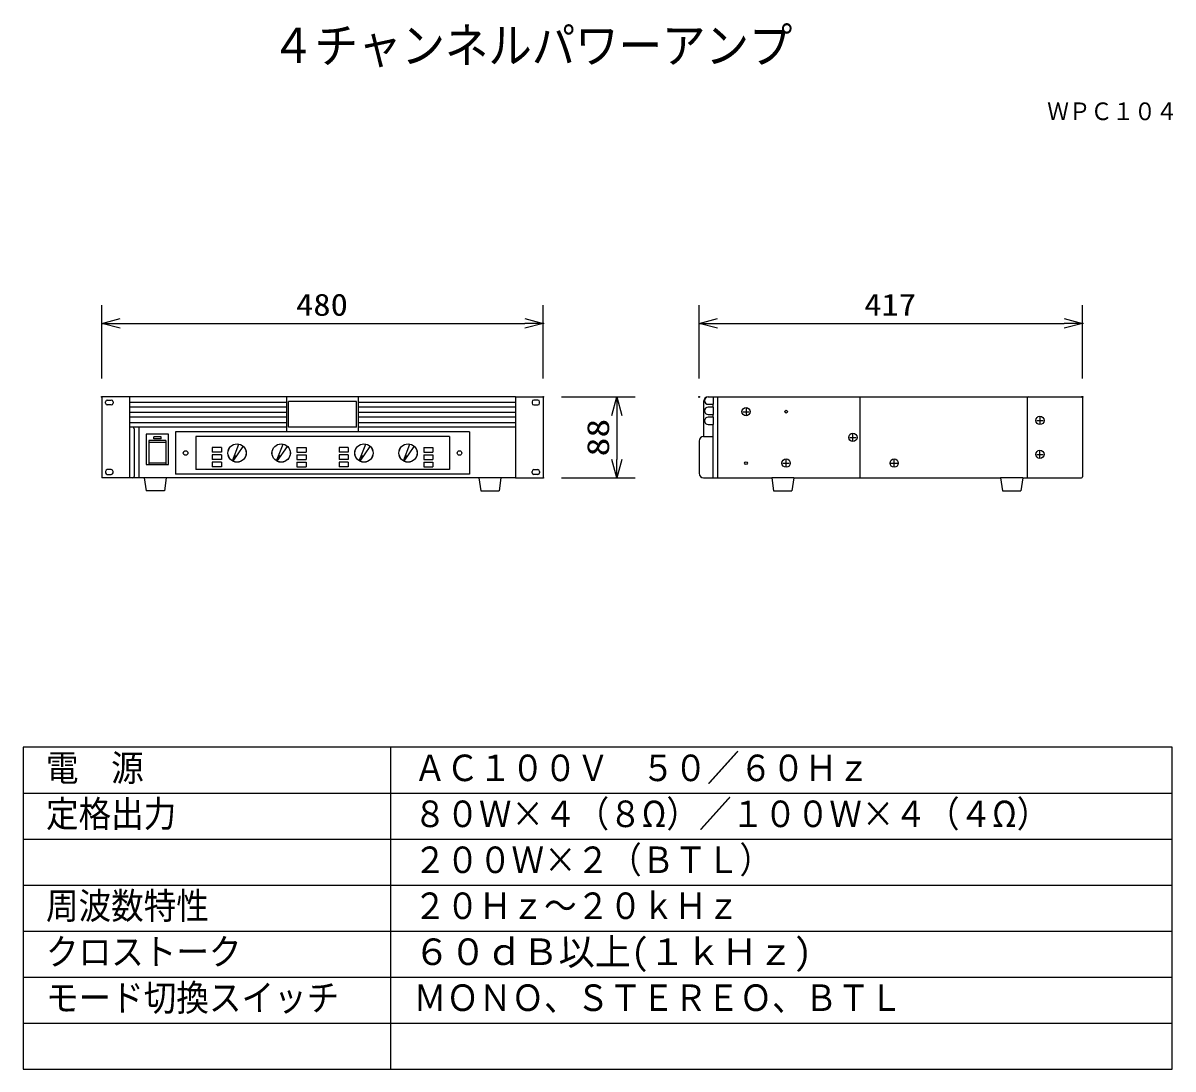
# Model space of a CAD drawing. Units: millimetres, scale not verified. Extents: x -63 to 63, y -57 to 57.
import ezdxf
from ezdxf.enums import TextEntityAlignment as Align

# ---------------------------------------------------------------- set-up
doc = ezdxf.new("R2010")
doc.units = ezdxf.units.MM
doc.header["$LTSCALE"] = 0.190236
doc.header["$PDMODE"] = 32
doc.header["$PDSIZE"] = 0.0951
for name, color, linetype in [('0-0_GAIKEI', 1, 'Continuous'), ('0-1_TOUROKU', 3, 'Continuous'), ('0-2_MOJI1', 2, 'Continuous'), ('0-3_WAKU', 1, 'Continuous')]:
    doc.layers.add(name, color=color, linetype=linetype)
doc.styles.add('ＭＳ ゴシック', font='')
doc.styles.get('ＭＳ ゴシック').set_extended_font_data('MS Gothic')

# ---------------------------------------------------------------- blocks, each defined once
blk = doc.blocks.new('_OPEN30')
at = {"layer": '0-2_MOJI1', "color": 7}
blk.add_line((0, 0), (-1, 0), dxfattribs=at)
blk.add_lwpolyline([(-1, 0.26795), (0, 0), (-1, -0.26795)], dxfattribs=at)

msp = doc.modelspace()

# ---------------------------------------------------------------- linework, layer by layer
at = {"layer": '0-0_GAIKEI', "color": 7}
for p, q in [((-50.9174, 16.6), (-53.9174, 16.6)), ((-53.9174, 16.6), (-53.9174, 7.8)), ((-50.9174, 16.6), (-50.9174, 7.8)), ((-8.9173, 16.6), (-50.9174, 16.6)), ((-8.9173, 16.6), (-5.9173, 16.6)), ((-8.9173, 16.6), (-8.9173, 7.8)), ((-5.9173, 16.6), (-5.9173, 7.8)), ((12.0336, 16.6), (52.6337, 16.6)), ((12.5836, 16.6), (12.5836, 15.8)), ((13.0336, 16.6), (13.0336, 7.8)), ((28.5337, 16.6), (28.5337, 7.8)), ((46.7337, 16.5), (46.7337, 7.9)), ((52.7337, 16.5), (52.7337, 7.9)), ((11.5336, 16.1), (11.5336, 12.4)), ((12.0336, 15.8), (12.5836, 15.8)), ((12.5836, 15.5), (12.0336, 15.5)), ((12.5336, 15.8), (12.5336, 15.5)), ((12.5836, 15.5), (12.5836, 14.7)), ((12.0336, 14.7), (12.5836, 14.7)), ((12.5836, 14.4), (12.0336, 14.4)), ((12.5336, 14.7), (12.5336, 14.4)), ((12.5836, 14.4), (12.5836, 13.6)), ((12.0336, 13.6), (12.5836, 13.6)), ((12.5336, 13.6), (12.5336, 7.8)), ((11.0336, 11.8), (11.0336, 8.3)), ((11.5336, 12.3), (11.5437, 12.3)), ((11.5437, 12.3), (12.5336, 12.3)), ((-50.9174, 7.8), (-53.9174, 7.8)), ((-49.3174, 7.8), (-49.1174, 6.4)), ((-46.9174, 7.8), (-47.1174, 6.4)), ((-12.9173, 7.8), (-46.9174, 7.8)), ((-12.9173, 7.8), (-12.7173, 6.4)), ((-10.5173, 7.8), (-12.9173, 7.8)), ((-10.5173, 7.8), (-10.7173, 6.4)), ((-8.9173, 7.8), (-10.5173, 7.8)), ((-8.9173, 7.8), (-5.9173, 7.8)), ((11.5336, 7.8), (18.9337, 7.8)), ((21.3337, 7.8), (18.9337, 7.8)), ((21.3337, 7.8), (21.1337, 6.4)), ((21.3337, 7.8), (43.8337, 7.8)), ((46.2337, 7.8), (43.8337, 7.8)), ((46.2337, 7.8), (46.0337, 6.4)), ((46.2337, 7.8), (52.6337, 7.8)), ((-47.1174, 6.4), (-49.1174, 6.4)), ((-12.7173, 6.4), (-10.7173, 6.4))]:
    msp.add_line(p, q, dxfattribs=at)
at = {"layer": '0-0_GAIKEI'}
for p, q in [((-33.8174, 12.8), (-33.8174, 16.6)), ((-26.0174, 12.8), (-26.0174, 16.6)), ((-53.5218, 15.9236), (-53.5218, 16.0669)), ((-53.3318, 16.2569), (-52.8949, 16.2569)), ((-52.8949, 15.7336), (-53.3318, 15.7336)), ((-52.7049, 16.0669), (-52.7049, 15.9236)), ((-33.8174, 16), (-50.9174, 16)), ((-33.8174, 15.5), (-50.9174, 15.5)), ((-33.6174, 13.3), (-33.6174, 16.1)), ((-26.2174, 16.1), (-33.6174, 16.1)), ((-26.2174, 13.3), (-26.2174, 16.1)), ((-8.9173, 16), (-26.0174, 16)), ((-8.9173, 15.5), (-26.0174, 15.5)), ((-7.1299, 16.0669), (-7.1299, 15.9236)), ((-6.503, 16.2569), (-6.9399, 16.2569)), ((-6.9399, 15.7336), (-6.503, 15.7336)), ((-6.313, 15.9236), (-6.313, 16.0669)), ((16.1405, 15.3478), (16.1405, 14.6478)), ((-33.8174, 14.9), (-50.9174, 14.9)), ((-33.8174, 14.4), (-50.9174, 14.4)), ((-33.8174, 13.8), (-50.9174, 13.8)), ((-8.9173, 14.9), (-26.0174, 14.9)), ((-8.9173, 14.4), (-26.0174, 14.4)), ((-8.9173, 13.8), (-26.0174, 13.8)), ((15.7905, 14.9978), (16.4905, 14.9978)), ((47.7621, 14.047), (48.4621, 14.047)), ((48.1121, 14.397), (48.1121, 13.697)), ((-33.8174, 13.3), (-50.9174, 13.3)), ((-50.4174, 13.15), (-50.4174, 7.95)), ((-49.9174, 13.3), (-49.9174, 7.8)), ((-46.6587, 12.5423), (-49.1057, 12.5423)), ((-49.1057, 12.5423), (-49.1057, 9.2467)), ((-46.6587, 9.2467), (-46.6587, 12.5423)), ((-45.9174, 12.8), (-45.9174, 8.2)), ((-13.9173, 12.8), (-45.9174, 12.8)), ((-26.2174, 13.3), (-33.6174, 13.3)), ((-8.9173, 13.3), (-26.0174, 13.3)), ((-13.9173, 12.8), (-13.9173, 8.2)), ((27.7669, 11.85), (27.7669, 12.55)), ((-46.95, 11.8617), (-48.8243, 11.8617)), ((-48.8243, 11.8617), (-48.8243, 9.2467)), ((-46.95, 11.6617), (-48.8243, 11.6617)), ((-48.2872, 12.0617), (-48.2872, 12.2617)), ((-47.4872, 12.0617), (-48.2872, 12.0617)), ((-46.95, 11.8617), (-46.95, 9.2467)), ((-43.7174, 12.3), (-43.7174, 8.7)), ((-16.1174, 12.3), (-43.7174, 12.3)), ((-39.72, 9.6471), (-39.0067, 11.4673)), ((-34.92, 9.6471), (-34.2067, 11.4673)), ((-25.92, 9.6471), (-25.2067, 11.4673)), ((-21.12, 9.6471), (-20.4067, 11.4673)), ((-16.1174, 12.3), (-16.1174, 8.7)), ((27.4169, 12.2), (28.1169, 12.2)), ((-41.9174, 11.1), (-41.9174, 10.6)), ((-40.9174, 11.1), (-41.9174, 11.1)), ((-40.9174, 10.6), (-41.9174, 10.6)), ((-41.9174, 10.3), (-41.9174, 9.8)), ((-40.9174, 10.3), (-41.9174, 10.3)), ((-40.9174, 11.1), (-40.9174, 10.6)), ((-40.9174, 10.3), (-40.9174, 9.8)), ((-39.6392, 9.6044), (-38.5366, 11.2188)), ((-39.5217, 9.9267), (-39.3083, 10.1442)), ((-34.8392, 9.6044), (-33.7366, 11.2188)), ((-34.7217, 9.9267), (-34.5083, 10.1442)), ((-32.7174, 11.1), (-31.7174, 11.1)), ((-32.7174, 11.1), (-32.7174, 10.6)), ((-32.7174, 10.6), (-31.7174, 10.6)), ((-32.7174, 10.3), (-31.7174, 10.3)), ((-32.7174, 10.3), (-32.7174, 9.8)), ((-31.7174, 11.1), (-31.7174, 10.6)), ((-31.7174, 10.3), (-31.7174, 9.8)), ((-27.1174, 11.1), (-28.1174, 11.1)), ((-28.1174, 11.1), (-28.1174, 10.6)), ((-27.1174, 10.6), (-28.1174, 10.6)), ((-27.1174, 10.3), (-28.1174, 10.3)), ((-28.1174, 10.3), (-28.1174, 9.8)), ((-27.1174, 11.1), (-27.1174, 10.6)), ((-27.1174, 10.3), (-27.1174, 9.8)), ((-25.8392, 9.6044), (-24.7366, 11.2188)), ((-25.7217, 9.9267), (-25.5083, 10.1442)), ((-21.0392, 9.6044), (-19.9366, 11.2188)), ((-20.9217, 9.9267), (-20.8515, 10.2421)), ((-20.9217, 9.9267), (-20.7083, 10.1442)), ((-20.8515, 10.2421), (-20.7083, 10.1442)), ((-18.9174, 11.1), (-17.9174, 11.1)), ((-18.9174, 11.1), (-18.9174, 10.6)), ((-18.9174, 10.6), (-17.9174, 10.6)), ((-18.9174, 10.3), (-17.9174, 10.3)), ((-18.9174, 10.3), (-18.9174, 9.8)), ((-17.9174, 11.1), (-17.9174, 10.6)), ((-17.9174, 10.3), (-17.9174, 9.8)), ((47.7621, 10.3531), (48.4621, 10.3531)), ((48.1121, 10.0031), (48.1121, 10.7031)), ((-49.1057, 9.2467), (-46.6587, 9.2467)), ((-48.8243, 9.4467), (-46.95, 9.4467)), ((-40.9174, 9.8), (-41.9174, 9.8)), ((-41.9174, 9.5), (-41.9174, 9)), ((-40.9174, 9.5), (-41.9174, 9.5)), ((-40.9174, 9), (-41.9174, 9)), ((-40.9174, 9.5), (-40.9174, 9)), ((-32.7174, 9.8), (-31.7174, 9.8)), ((-32.7174, 9.5), (-31.7174, 9.5)), ((-32.7174, 9.5), (-32.7174, 9)), ((-32.7174, 9), (-31.7174, 9)), ((-31.7174, 9.5), (-31.7174, 9)), ((-27.1174, 9.8), (-28.1174, 9.8)), ((-27.1174, 9.5), (-28.1174, 9.5)), ((-28.1174, 9.5), (-28.1174, 9)), ((-27.1174, 9), (-28.1174, 9)), ((-27.1174, 9.5), (-27.1174, 9)), ((-18.9174, 9.8), (-17.9174, 9.8)), ((-18.9174, 9.5), (-17.9174, 9.5)), ((-18.9174, 9.5), (-18.9174, 9)), ((-18.9174, 9), (-17.9174, 9)), ((-17.9174, 9.5), (-17.9174, 9)), ((20.1499, 9.4023), (20.8499, 9.4023)), ((20.4999, 9.0523), (20.4999, 9.7523)), ((31.9065, 9.4023), (32.6065, 9.4023)), ((32.2565, 9.0523), (32.2565, 9.7523)), ((-53.5218, 8.505), (-53.5218, 8.3617)), ((-52.8949, 8.695), (-53.3318, 8.695)), ((-53.3318, 8.1717), (-52.8949, 8.1717)), ((-52.7049, 8.3617), (-52.7049, 8.505)), ((-13.9173, 8.2), (-45.9174, 8.2)), ((-16.1174, 8.7), (-43.7174, 8.7)), ((-7.1299, 8.3617), (-7.1299, 8.505)), ((-6.9399, 8.695), (-6.503, 8.695)), ((-6.503, 8.1717), (-6.9399, 8.1717)), ((-6.313, 8.505), (-6.313, 8.3617))]:
    msp.add_line(p, q, dxfattribs=at)
for points in [[(-47.4872, 12.0617), (-47.4872, 12.2617), (-48.2872, 12.2617)], [(-39.5217, 9.9267), (-39.4516, 10.2421), (-39.3083, 10.1442)], [(-34.7217, 9.9267), (-34.6516, 10.2421), (-34.5083, 10.1442)], [(-25.7217, 9.9267), (-25.6515, 10.2421), (-25.5083, 10.1442)]]:
    msp.add_lwpolyline(points, dxfattribs=at)
at = {"layer": '0-0_GAIKEI', "color": 7}
for points in [[(-46.9174, 7.8), (-49.3174, 7.8), (-50.9174, 7.8)], [(18.9337, 7.8), (19.1337, 6.4), (21.1337, 6.4)], [(43.8337, 7.8), (44.0337, 6.4), (46.0337, 6.4)]]:
    msp.add_lwpolyline(points, dxfattribs=at)
at = {"layer": '0-0_GAIKEI'}
for centre, radius in [((16.1405, 14.9978), 0.45), ((20.4999, 14.9978), 0.15), ((48.1121, 14.047), 0.45), ((27.7669, 12.2), 0.45), ((-39.2174, 10.5), 1), ((-39.2174, 10.5), 0.99), ((-34.4174, 10.5), 1), ((-34.4174, 10.5), 0.99), ((-25.4174, 10.5), 1), ((-25.4174, 10.5), 0.99), ((-20.6174, 10.5), 1), ((-20.6174, 10.5), 0.99), ((-44.8174, 10.5), 0.25), ((-15.0173, 10.5), 0.25), ((48.1121, 10.3531), 0.45), ((16.1405, 9.4023), 0.15), ((20.4999, 9.4023), 0.45), ((32.2565, 9.4023), 0.45)]:
    msp.add_circle(centre, radius, dxfattribs=at)
at = {"layer": '0-0_GAIKEI', "color": 7}
for centre, radius, start, end in [((12.0336, 16.1), 0.5, 90, 180), ((12.0336, 16.2), 0.4, 90, 270), ((46.8337, 16.5), 0.1, 90, 180), ((52.6337, 16.5), 0.1, 0, 90), ((12.0336, 15.1), 0.4, 90, 270), ((12.0336, 14), 0.4, 90, 270), ((11.5336, 11.8), 0.5, 90, 180), ((12.0336, 12.4), 0.5, 180, 191.53696), ((-50.5674, 7.95), 0.15, 270, 0), ((11.5336, 8.3), 0.5, 180, 270), ((46.8337, 7.9), 0.1, 180, 270), ((52.6337, 7.9), 0.1, 270, 0)]:
    msp.add_arc(centre, radius, start, end, dxfattribs=at)
at = {"layer": '0-0_GAIKEI'}
for centre, radius, start, end in [((-53.3318, 16.0669), 0.19, 90, 180), ((-53.3318, 15.9236), 0.19, 180, 270), ((-52.8949, 16.0669), 0.19, 0, 90), ((-52.8949, 15.9236), 0.19, 270, 0), ((-6.9399, 16.0669), 0.19, 90, 180), ((-6.9399, 15.9236), 0.19, 180, 270), ((-6.503, 16.0669), 0.19, 0, 90), ((-6.503, 15.9236), 0.19, 270, 0), ((-50.5674, 13.15), 0.15, 0, 90), ((-53.3318, 8.505), 0.19, 90, 180), ((-53.3318, 8.3617), 0.19, 180, 270), ((-52.8949, 8.505), 0.19, 0, 90), ((-52.8949, 8.3617), 0.19, 270, 0), ((-6.9399, 8.505), 0.19, 90, 180), ((-6.9399, 8.3617), 0.19, 180, 270), ((-6.503, 8.505), 0.19, 0, 90), ((-6.503, 8.3617), 0.19, 270, 0)]:
    msp.add_arc(centre, radius, start, end, dxfattribs=at)
at = {"layer": '0-1_TOUROKU'}
for p, q in [((-53.9174, 18.6), (-53.9174, 26.6)), ((-5.9173, 18.6), (-5.9173, 26.6)), ((11.0336, 18.6), (11.0336, 26.6)), ((52.7337, 18.6), (52.7337, 26.6)), ((-51.9174, 24.6), (-7.9173, 24.6)), ((13.0336, 24.6), (50.7337, 24.6)), ((-3.9173, 16.6), (4.0827, 16.6)), ((2.0827, 14.6), (2.0827, 9.8)), ((-3.9173, 7.8), (4.0827, 7.8))]:
    msp.add_line(p, q, dxfattribs=at)
at = {"layer": '0-2_MOJI1', "color": 7}
for p in [(-5.9173, 24.6), (52.7337, 24.6), (-53.9174, 16.6), (-5.9173, 16.6), (11.0336, 16.6), (52.7337, 16.6), (-5.9173, 7.8), (2.0827, 7.8)]:
    msp.add_point(p, dxfattribs=at)
at = {"layer": '0-3_WAKU', "color": 4}
for p, q in [((-62.5001, -21.5), (-62.5001, -56.5001)), ((62.5001, -21.5), (-62.5001, -21.5)), ((-22.5, -56.5001), (-22.5, -21.5)), ((62.5001, -56.5001), (62.5001, -21.5)), ((-62.5001, -56.5001), (62.5001, -56.5001))]:
    msp.add_line(p, q, dxfattribs=at)
at = {"layer": '0-3_WAKU'}
for p, q in [((-62.5001, -26.5), (62.5001, -26.5)), ((-62.5001, -31.5001), (62.5001, -31.5001)), ((-62.5001, -36.5001), (62.5001, -36.5001)), ((-62.5001, -41.5001), (62.5001, -41.5001)), ((-62.5001, -46.5001), (62.5001, -46.5001)), ((-62.5001, -51.5001), (62.5001, -51.5001))]:
    msp.add_line(p, q, dxfattribs=at)

# ---------------------------------------------------------------- block references
at = {"layer": '0-1_TOUROKU', "xscale": 2, "yscale": 2}
for p, rotation in [((-53.9174, 24.6), 180), ((11.0336, 24.6), 180), ((2.0827, 16.6), 90), ((2.0827, 7.8), 270)]:
    msp.add_blockref('_OPEN30', p, dxfattribs=dict(at, rotation=rotation))
for p in [(-5.9173, 24.6), (52.7337, 24.6)]:
    msp.add_blockref('_OPEN30', p, dxfattribs=at)

# ---------------------------------------------------------------- texts
at = {"layer": '0-1_TOUROKU', "color": 1, "style": 'ＭＳ ゴシック', "width": 0.9}
msp.add_text('ＷＰＣ１０４', height=1.925, dxfattribs=at).set_placement((48.9, 46.13), align=Align.BOTTOM_LEFT)
at = {"layer": '0-1_TOUROKU', "style": 'ＭＳ ゴシック', "width": 1.15}
for s, p in [('480', (-32.8045, 24.7096)), ('417', (28.9965, 24.7096))]:
    msp.add_text(s, height=2.406, dxfattribs=at).set_placement(p, align=Align.BOTTOM_LEFT)
at = {"layer": '0-1_TOUROKU', "style": 'ＭＳ ゴシック', "width": 1.25}
msp.add_text('88', height=2.406, rotation=90, dxfattribs=at).set_placement((1.9731, 10.1331), align=Align.BOTTOM_LEFT)
at = {"layer": '0-2_MOJI1', "style": 'ＭＳ ゴシック', "width": 0.9}
for s, height, p in [('４チャンネルパワーアンプ', 3.848, (-35.5001, 51.7599)), ('電\u3000源\u3000\u3000\u3000', 2.887, (-60.0001, -26.0552)), ('ＡＣ１００Ｖ\u3000５０／６０Ｈｚ', 2.887, (-20, -26.0552)), ('定格出力', 2.887, (-60.0001, -31.0552)), ('８０Ｗ×４（８Ω）／１００Ｗ×４（４Ω）', 2.887, (-20, -31.0552)), ('２００Ｗ×２（ＢＴＬ）', 2.887, (-20, -36.0552)), ('周波数特性', 2.887, (-60.0001, -41.0552)), ('２０Ｈｚ～２０ｋＨｚ', 2.887, (-20, -41.0552)), ('クロストーク', 2.887, (-60.0001, -46.0552)), ('モード切換スイッチ', 2.887, (-60.0001, -51.0552)), ('ＭＯＮＯ、ＳＴＥＲＥＯ、ＢＴＬ', 2.887, (-20, -51.0552))]:
    msp.add_text(s, height=height, dxfattribs=at).set_placement(p, align=Align.BOTTOM_LEFT)
at = {"layer": '0-2_MOJI1', "style": 'ＭＳ ゴシック'}
msp.add_text('６０ｄＢ以上(１ｋＨｚ)', height=2.887, dxfattribs=at).set_placement((-20, -46.0552), align=Align.BOTTOM_LEFT)

doc.saveas('drawing.dxf')
